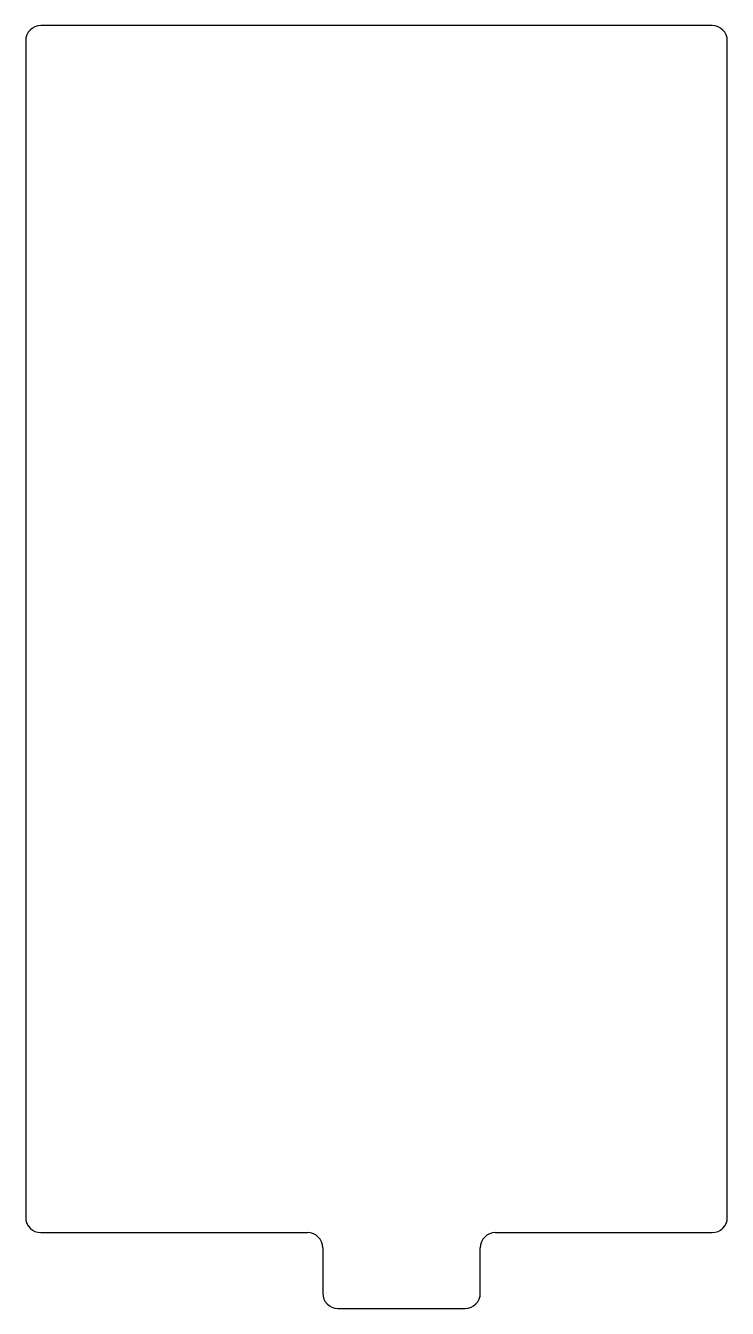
# Model space of a CAD drawing. Header units: millimetres. Extents: x -24.8 to 21.5, y -2.6 to 82.1.
import ezdxf

# ---------------------------------------------------------------- set-up
doc = ezdxf.new("R2010")
doc.units = ezdxf.units.MM
doc.layers.add('Sketch001', color=7, linetype='CONTINUOUS')

msp = doc.modelspace()

# ---------------------------------------------------------------- linework, layer by layer
at = {"layer": 'Sketch001'}
for p, q in [((20.5, 82.1), (-23.8, 82.1)), ((-24.8, 81.1), (-24.8, 3.4)), ((21.5, 3.4), (21.5, 81.1)), ((-23.8, 2.4), (-6.2, 2.4)), ((6.2, 2.4), (20.5, 2.4)), ((-5.2, 1.4), (-5.2, -1.6)), ((5.2, -1.6), (5.2, 1.4)), ((-4.2, -2.6), (4.2, -2.6))]:
    msp.add_line(p, q, dxfattribs=at)
for centre, start, end in [((-23.8, 81.1), 90, 180), ((20.5, 81.1), 0, 90), ((-23.8, 3.4), 180, -90), ((20.5, 3.4), -90, 0), ((-6.2, 1.4), 0, 90), ((6.2, 1.4), 90, 180), ((-4.2, -1.6), 180, -90), ((4.2, -1.6), -90, 0)]:
    msp.add_arc(centre, 1, start, end, dxfattribs=at)

doc.saveas('drawing.dxf')
